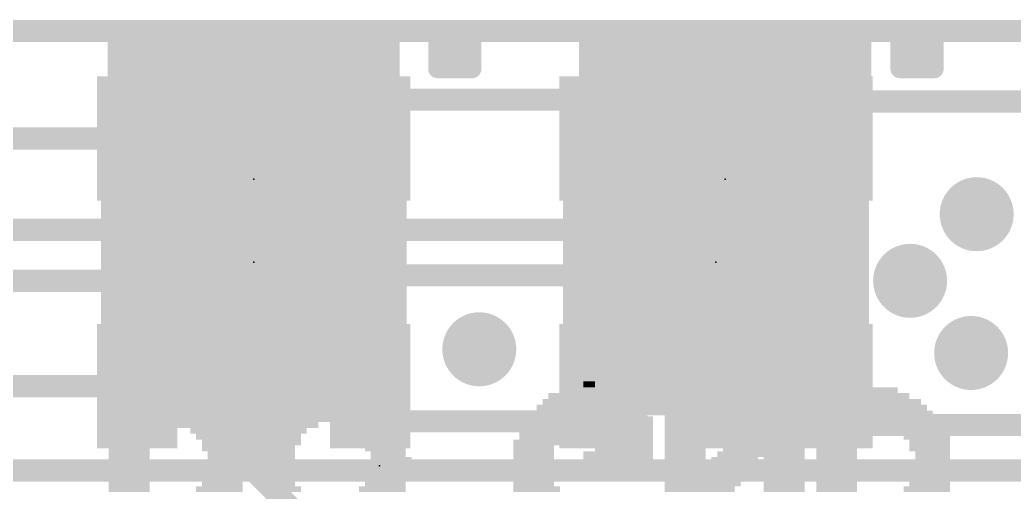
# Model space of a CAD drawing. Extents: x 0 to 108, y -62 to 34.
# Drawn here: x 20.3 to 27.13, y 22.24 to 25.48 of the extents above; entities that cross this region are included whole.
import ezdxf

# ---------------------------------------------------------------- set-up
doc = ezdxf.new("R2010")
doc.units = 0
for name, color, linetype in [('1', 12, 'CONTINUOUS'), ('15', 12, 'CONTINUOUS'), ('16', 132, 'CONTINUOUS'), ('18', 110, 'CONTINUOUS'), ('2', 132, 'CONTINUOUS'), ('20', 53, 'CONTINUOUS'), ('21', 253, 'CONTINUOUS'), ('22', 253, 'CONTINUOUS'), ('23', 53, 'CONTINUOUS'), ('24', 53, 'CONTINUOUS'), ('29', 253, 'CONTINUOUS'), ('39', 12, 'CONTINUOUS'), ('51', 253, 'CONTINUOUS')]:
    doc.layers.add(name, color=color, linetype=linetype)

# ---------------------------------------------------------------- blocks, each defined once
blk = doc.blocks.new('RECT')
blk.add_solid([(-0.5, -0.5), (0.5, -0.5), (-0.5, 0.5), (0.5, 0.5)])
blk = doc.blocks.new('PIE')
at = {"const_width": 0.5}
blk.add_lwpolyline([(0, -0.25, 1), (0, 0.25, 1), (0, -0.25)], format="xyb", dxfattribs=at)
blk = doc.blocks.new('ROUNDV')
at = {"const_width": 0.5}
blk.add_lwpolyline([(0, -0.25, 1), (0, 0.25, 1), (0, -0.25)], format="xyb", dxfattribs=at)

msp = doc.modelspace()

# ---------------------------------------------------------------- linework, layer by layer
at = {"layer": '1', "const_width": 0.1524}
for points in [[(22.7075, 24.8276), (22.8091, 24.9292)], [(22.8091, 24.9292), (24.1809, 24.9292)], [(24.1809, 24.9292), (24.2825, 24.8276)], [(25.9841, 24.9165), (25.8825, 24.8149)], [(27.4067, 24.9165), (25.9841, 24.9165)], [(22.7075, 24.6625), (22.7075, 24.8276)], [(24.2825, 24.8276), (24.2825, 24.6625)], [(25.8825, 24.8149), (25.8825, 24.6625)], [(21.1075, 24.6625), (19.5325, 24.6625)], [(21.9075, 24.13), (21.9075, 24.6625)], [(25.0825, 24.6625), (25.0825, 24.1618)], [(21.9075, 24.0348), (21.9075, 24.13)], [(25.0825, 24.1618), (24.9555, 24.0348)], [(21.9075, 24.0348), (18.7325, 24.0348)], [(24.9555, 24.0348), (21.9075, 24.0348)], [(21.9075, 23.7236), (24.8539, 23.7236)], [(21.9075, 23.6855), (21.9075, 23.7236)], [(24.8539, 23.7236), (25.0825, 23.495)], [(18.7325, 23.6855), (21.9075, 23.6855)], [(21.9075, 22.9625), (21.9075, 23.6855)], [(25.0825, 23.495), (25.0825, 22.9625)], [(19.5325, 22.9625), (21.1075, 22.9625)], [(22.7075, 22.7339), (22.7075, 22.9625)], [(24.2825, 22.9625), (24.2825, 22.8355)], [(25.8825, 22.9625), (25.8825, 22.7339)], [(24.2825, 22.8355), (24.1682, 22.7212)], [(22.7202, 22.7212), (22.7075, 22.7339)], [(25.8825, 22.7339), (25.9206, 22.6958)], [(24.1682, 22.7212), (22.7202, 22.7212)], [(25.9206, 22.6958), (27.4575, 22.6958)], [(8.5725, 22.3838), (32.2263, 22.3838)]]:
    msp.add_lwpolyline(points, dxfattribs=at)
at = {"layer": '1', "const_width": 0.0762}
for points in [[(22.8091, 24.9673, 1), (22.8091, 24.8911)], [(22.836, 24.9023, 1), (22.7822, 24.9561)], [(24.2078, 24.9561, 1), (24.154, 24.9023)], [(24.1809, 24.8911, 1), (24.1809, 24.9673)], [(25.9841, 24.9546, 1), (25.9841, 24.8784)], [(26.011, 24.8896, 1), (25.9572, 24.9434)], [(22.7456, 24.8276, 1), (22.6694, 24.8276)], [(22.6806, 24.8545, 1), (22.7344, 24.8007)], [(24.3206, 24.8276, 1), (24.2444, 24.8276)], [(24.2556, 24.8007, 1), (24.3094, 24.8545)], [(25.9206, 24.8149, 1), (25.8444, 24.8149)], [(25.8556, 24.8418, 1), (25.9094, 24.788)], [(21.1075, 24.6244, 1), (21.1075, 24.7006)], [(21.9456, 24.6625, 1), (21.8694, 24.6625)], [(25.1206, 24.6625, 1), (25.0444, 24.6625)], [(22.6694, 24.6625, 1), (22.7456, 24.6625)], [(24.2444, 24.6625, 1), (24.3206, 24.6625)], [(25.8444, 24.6625, 1), (25.9206, 24.6625)], [(21.9456, 24.13, 1), (21.8694, 24.13)], [(25.0444, 24.1618, 1), (25.1206, 24.1618)], [(25.1094, 24.1348, 1), (25.0556, 24.1887)], [(21.8694, 24.13, 1), (21.9456, 24.13)], [(21.9075, 24.0729, 1), (21.9075, 23.9967)], [(21.9075, 23.9967, 1), (21.9075, 24.0729)], [(24.9555, 23.9967, 1), (24.9555, 24.0729)], [(21.8694, 24.0348, 1), (21.9456, 24.0348)], [(24.9286, 24.0617, 1), (24.9824, 24.0078)], [(21.9075, 23.7617, 1), (21.9075, 23.6855)], [(21.9456, 23.7236, 1), (21.8694, 23.7236)], [(24.8808, 23.7505, 1), (24.827, 23.6967)], [(24.8539, 23.6855, 1), (24.8539, 23.7617)], [(21.9456, 23.6855, 1), (21.8694, 23.6855)], [(21.8694, 23.6855, 1), (21.9456, 23.6855)], [(21.9075, 23.6474, 1), (21.9075, 23.7236)], [(25.1206, 23.495, 1), (25.0444, 23.495)], [(25.0556, 23.4681, 1), (25.1094, 23.5219)], [(21.1075, 22.9244, 1), (21.1075, 23.0006)], [(22.7456, 22.9625, 1), (22.6694, 22.9625)], [(24.3206, 22.9625, 1), (24.2444, 22.9625)], [(25.9206, 22.9625, 1), (25.8444, 22.9625)], [(21.8694, 22.9625, 1), (21.9456, 22.9625)], [(25.0444, 22.9625, 1), (25.1206, 22.9625)], [(24.3094, 22.8086, 1), (24.2556, 22.8624)], [(22.7344, 22.7608, 1), (22.6806, 22.707)], [(24.2444, 22.8355, 1), (24.3206, 22.8355)], [(25.9094, 22.7608, 1), (25.8556, 22.707)], [(22.6694, 22.7339, 1), (22.7456, 22.7339)], [(22.7202, 22.7593, 1), (22.7202, 22.6831)], [(22.6933, 22.6943, 1), (22.7471, 22.7481)], [(24.1413, 22.7481, 1), (24.1951, 22.6943)], [(24.1682, 22.6831, 1), (24.1682, 22.7593)], [(25.8444, 22.7339, 1), (25.9206, 22.7339)], [(25.9206, 22.7339, 1), (25.9206, 22.6577)], [(25.8937, 22.6689, 1), (25.9475, 22.7227)]]:
    msp.add_lwpolyline(points, format="xyb", dxfattribs=at)
at = {"layer": '15', "const_width": 0.1524}
msp.add_lwpolyline([(0, 25.4), (40.64, 25.4)], dxfattribs=at)
at = {"layer": '16', "const_width": 0.1524}
for points in [[(0, 25.4), (40.64, 25.4)], [(21.9075, 24.892), (21.9075, 24.384)], [(25.146, 24.384), (25.146, 24.892)], [(25.146, 24.892), (25.146, 24.2253)], [(21.9075, 24.384), (21.9075, 22.3838)], [(25.146, 24.2253), (25.0825, 24.1618)], [(21.9075, 22.3838), (25.3206, 18.9706)]]:
    msp.add_lwpolyline(points, dxfattribs=at)
at = {"layer": '16', "const_width": 0.0762}
for points in [[(21.9456, 24.892, 1), (21.8694, 24.892)], [(25.1841, 24.892, 1), (25.1079, 24.892)], [(25.1841, 24.892, 1), (25.1079, 24.892)], [(21.9456, 24.384, 1), (21.8694, 24.384)], [(21.8694, 24.384, 1), (21.9456, 24.384)], [(25.1079, 24.384, 1), (25.1841, 24.384)], [(25.1079, 24.2253, 1), (25.1841, 24.2253)], [(25.1729, 24.1983, 1), (25.1191, 24.2522)], [(25.0556, 24.1887, 1), (25.1094, 24.1348)], [(21.9344, 22.4107, 1), (21.8806, 22.3568)], [(21.8694, 22.3838, 1), (21.9456, 22.3838)]]:
    msp.add_lwpolyline(points, format="xyb", dxfattribs=at)
at = {"layer": '2', "const_width": 0.1524}
msp.add_lwpolyline([(0, 25.4), (40.64, 25.4)], dxfattribs=at)
at = {"layer": '20', "const_width": 0.1524}
msp.add_lwpolyline([(36.83, 25.4), (3.81, 25.4)], dxfattribs=at)
at = {"layer": '21', "const_width": 0.127}
for points in [[(23.1695, 25.2395), (23.1695, 25.3395)], [(23.1695, 25.3395), (23.4075, 25.3395)], [(23.4075, 25.3395), (23.4075, 25.1395)], [(26.3445, 25.2395), (26.3445, 25.3395)], [(26.3445, 25.3395), (26.5825, 25.3395)], [(26.5825, 25.3395), (26.5825, 25.1395)], [(23.3075, 25.2395), (23.1695, 25.2395)], [(23.1695, 25.1395), (23.1695, 25.2395)], [(26.4825, 25.2395), (26.3445, 25.2395)], [(26.3445, 25.1395), (26.3445, 25.2395)], [(23.4075, 25.1395), (23.1695, 25.1395)], [(26.5825, 25.1395), (26.3445, 25.1395)]]:
    msp.add_lwpolyline(points, dxfattribs=at)
at = {"layer": '21', "const_width": 0.0635}
for points in [[(23.2013, 25.3395, 1), (23.1378, 25.3395)], [(23.1695, 25.3712, 1), (23.1695, 25.3078)], [(23.4393, 25.3395, 1), (23.3758, 25.3395)], [(23.4075, 25.3078, 1), (23.4075, 25.3712)], [(26.3762, 25.3395, 1), (26.3128, 25.3395)], [(26.3445, 25.3712, 1), (26.3445, 25.3078)], [(26.6142, 25.3395, 1), (26.5508, 25.3395)], [(26.5825, 25.3078, 1), (26.5825, 25.3712)], [(23.2013, 25.2395, 1), (23.1378, 25.2395)], [(23.1695, 25.2712, 1), (23.1695, 25.2078)], [(23.1378, 25.2395, 1), (23.2013, 25.2395)], [(23.3075, 25.2078, 1), (23.3075, 25.2712)], [(26.3445, 25.2712, 1), (26.3445, 25.2078)], [(26.3762, 25.2395, 1), (26.3128, 25.2395)], [(26.3128, 25.2395, 1), (26.3762, 25.2395)], [(26.4825, 25.2078, 1), (26.4825, 25.2712)], [(23.1695, 25.1713, 1), (23.1695, 25.1078)], [(23.4075, 25.1078, 1), (23.4075, 25.1713)], [(26.3445, 25.1713, 1), (26.3445, 25.1078)], [(26.5825, 25.1078, 1), (26.5825, 25.1713)], [(23.1378, 25.1395, 1), (23.2013, 25.1395)], [(23.3758, 25.1395, 1), (23.4393, 25.1395)], [(26.3128, 25.1395, 1), (26.3762, 25.1395)], [(26.5508, 25.1395, 1), (26.6142, 25.1395)]]:
    msp.add_lwpolyline(points, format="xyb", dxfattribs=at)
at = {"layer": '23'}
for p in [(21.9075, 23.8125), (25.0825, 23.8125)]:
    msp.add_point(p, dxfattribs=at)
at = {"layer": '24'}
for p in [(21.9075, 24.384), (25.146, 24.384), (22.7711, 22.4155)]:
    msp.add_point(p, dxfattribs=at)
at = {"layer": '51', "const_width": 0.1}
for points in [[(20.9075, 22.8125), (20.9075, 24.8125)], [(20.9075, 24.8125), (22.9075, 24.8125)], [(22.9075, 24.8125), (22.9075, 22.8125)], [(24.0825, 22.8125), (24.0825, 24.8125)], [(24.0825, 24.8125), (26.0825, 24.8125)], [(26.0825, 24.8125), (26.0825, 22.8125)], [(21.2575, 24.7625), (20.9575, 24.7625)], [(20.9575, 24.7625), (20.9575, 24.2625)], [(21.2575, 24.2625), (21.2575, 24.7625)], [(22.0575, 24.7625), (21.7575, 24.7625)], [(21.7575, 24.7625), (21.7575, 24.2625)], [(22.0575, 24.2625), (22.0575, 24.7625)], [(22.8575, 24.7625), (22.5575, 24.7625)], [(22.5575, 24.7625), (22.5575, 24.2625)], [(22.8575, 24.2625), (22.8575, 24.7625)], [(24.4325, 24.7625), (24.1325, 24.7625)], [(24.1325, 24.7625), (24.1325, 24.2625)], [(24.4325, 24.2625), (24.4325, 24.7625)], [(25.2325, 24.7625), (24.9325, 24.7625)], [(24.9325, 24.7625), (24.9325, 24.2625)], [(25.2325, 24.2625), (25.2325, 24.7625)], [(26.0325, 24.7625), (25.7325, 24.7625)], [(25.7325, 24.7625), (25.7325, 24.2625)], [(26.0325, 24.2625), (26.0325, 24.7625)], [(20.9575, 24.2625), (21.2575, 24.2625)], [(21.7575, 24.2625), (22.0575, 24.2625)], [(22.5575, 24.2625), (22.8575, 24.2625)], [(24.1325, 24.2625), (24.4325, 24.2625)], [(24.9325, 24.2625), (25.2325, 24.2625)], [(25.7325, 24.2625), (26.0325, 24.2625)], [(20.9575, 22.8625), (20.9575, 23.3625)], [(20.9575, 23.3625), (21.2575, 23.3625)], [(21.2575, 23.3625), (21.2575, 22.8625)], [(21.7575, 22.8625), (21.7575, 23.3625)], [(21.7575, 23.3625), (22.0575, 23.3625)], [(22.0575, 23.3625), (22.0575, 22.8625)], [(22.5575, 23.3625), (22.5575, 22.8625)], [(22.8575, 23.3625), (22.5575, 23.3625)], [(22.8575, 22.8625), (22.8575, 23.3625)], [(24.1325, 22.8625), (24.1325, 23.3625)], [(24.1325, 23.3625), (24.4325, 23.3625)], [(24.4325, 23.3625), (24.4325, 22.8625)], [(24.9325, 22.8625), (24.9325, 23.3625)], [(24.9325, 23.3625), (25.2325, 23.3625)], [(25.2325, 23.3625), (25.2325, 22.8625)], [(25.7325, 23.3625), (25.7325, 22.8625)], [(26.0325, 23.3625), (25.7325, 23.3625)], [(26.0325, 22.8625), (26.0325, 23.3625)], [(21.2575, 22.8625), (20.9575, 22.8625)], [(22.0575, 22.8625), (21.7575, 22.8625)], [(22.5575, 22.8625), (22.8575, 22.8625)], [(24.4325, 22.8625), (24.1325, 22.8625)], [(25.2325, 22.8625), (24.9325, 22.8625)], [(25.7325, 22.8625), (26.0325, 22.8625)], [(22.9075, 22.8125), (20.9075, 22.8125)], [(26.0825, 22.8125), (24.0825, 22.8125)]]:
    msp.add_lwpolyline(points, dxfattribs=at)
at = {"layer": '51', "const_width": 0.05}
for points in [[(20.9325, 24.8125, 1), (20.8825, 24.8125)], [(20.9075, 24.8375, 1), (20.9075, 24.7875)], [(22.9325, 24.8125, 1), (22.8825, 24.8125)], [(22.9075, 24.7875, 1), (22.9075, 24.8375)], [(24.1075, 24.8125, 1), (24.0575, 24.8125)], [(24.0825, 24.8375, 1), (24.0825, 24.7875)], [(26.1075, 24.8125, 1), (26.0575, 24.8125)], [(26.0825, 24.7875, 1), (26.0825, 24.8375)], [(20.9575, 24.7875, 1), (20.9575, 24.7375)], [(20.9825, 24.7625, 1), (20.9325, 24.7625)], [(21.2825, 24.7625, 1), (21.2325, 24.7625)], [(21.2575, 24.7375, 1), (21.2575, 24.7875)], [(21.7575, 24.7875, 1), (21.7575, 24.7375)], [(21.7825, 24.7625, 1), (21.7325, 24.7625)], [(22.0825, 24.7625, 1), (22.0325, 24.7625)], [(22.0575, 24.7375, 1), (22.0575, 24.7875)], [(22.5575, 24.7875, 1), (22.5575, 24.7375)], [(22.5825, 24.7625, 1), (22.5325, 24.7625)], [(22.8825, 24.7625, 1), (22.8325, 24.7625)], [(22.8575, 24.7375, 1), (22.8575, 24.7875)], [(24.1325, 24.7875, 1), (24.1325, 24.7375)], [(24.1575, 24.7625, 1), (24.1075, 24.7625)], [(24.4575, 24.7625, 1), (24.4075, 24.7625)], [(24.4325, 24.7375, 1), (24.4325, 24.7875)], [(24.9325, 24.7875, 1), (24.9325, 24.7375)], [(24.9575, 24.7625, 1), (24.9075, 24.7625)], [(25.2575, 24.7625, 1), (25.2075, 24.7625)], [(25.2325, 24.7375, 1), (25.2325, 24.7875)], [(25.7325, 24.7875, 1), (25.7325, 24.7375)], [(25.7575, 24.7625, 1), (25.7075, 24.7625)], [(26.0575, 24.7625, 1), (26.0075, 24.7625)], [(26.0325, 24.7375, 1), (26.0325, 24.7875)], [(20.9575, 24.2875, 1), (20.9575, 24.2375)], [(21.2575, 24.2375, 1), (21.2575, 24.2875)], [(21.7575, 24.2875, 1), (21.7575, 24.2375)], [(22.0575, 24.2375, 1), (22.0575, 24.2875)], [(22.5575, 24.2875, 1), (22.5575, 24.2375)], [(22.8575, 24.2375, 1), (22.8575, 24.2875)], [(24.1325, 24.2875, 1), (24.1325, 24.2375)], [(24.4325, 24.2375, 1), (24.4325, 24.2875)], [(24.9325, 24.2875, 1), (24.9325, 24.2375)], [(25.2325, 24.2375, 1), (25.2325, 24.2875)], [(25.7325, 24.2875, 1), (25.7325, 24.2375)], [(26.0325, 24.2375, 1), (26.0325, 24.2875)], [(20.9325, 24.2625, 1), (20.9825, 24.2625)], [(21.2325, 24.2625, 1), (21.2825, 24.2625)], [(21.7325, 24.2625, 1), (21.7825, 24.2625)], [(22.0325, 24.2625, 1), (22.0825, 24.2625)], [(22.5325, 24.2625, 1), (22.5825, 24.2625)], [(22.8325, 24.2625, 1), (22.8825, 24.2625)], [(24.1075, 24.2625, 1), (24.1575, 24.2625)], [(24.4075, 24.2625, 1), (24.4575, 24.2625)], [(24.9075, 24.2625, 1), (24.9575, 24.2625)], [(25.2075, 24.2625, 1), (25.2575, 24.2625)], [(25.7075, 24.2625, 1), (25.7575, 24.2625)], [(26.0075, 24.2625, 1), (26.0575, 24.2625)], [(20.9825, 23.3625, 1), (20.9325, 23.3625)], [(20.9575, 23.3875, 1), (20.9575, 23.3375)], [(21.2825, 23.3625, 1), (21.2325, 23.3625)], [(21.2575, 23.3375, 1), (21.2575, 23.3875)], [(21.7825, 23.3625, 1), (21.7325, 23.3625)], [(21.7575, 23.3875, 1), (21.7575, 23.3375)], [(22.0825, 23.3625, 1), (22.0325, 23.3625)], [(22.0575, 23.3375, 1), (22.0575, 23.3875)], [(22.5825, 23.3625, 1), (22.5325, 23.3625)], [(22.5575, 23.3875, 1), (22.5575, 23.3375)], [(22.8825, 23.3625, 1), (22.8325, 23.3625)], [(22.8575, 23.3375, 1), (22.8575, 23.3875)], [(24.1575, 23.3625, 1), (24.1075, 23.3625)], [(24.1325, 23.3875, 1), (24.1325, 23.3375)], [(24.4575, 23.3625, 1), (24.4075, 23.3625)], [(24.4325, 23.3375, 1), (24.4325, 23.3875)], [(24.9575, 23.3625, 1), (24.9075, 23.3625)], [(24.9325, 23.3875, 1), (24.9325, 23.3375)], [(25.2575, 23.3625, 1), (25.2075, 23.3625)], [(25.2325, 23.3375, 1), (25.2325, 23.3875)], [(25.7575, 23.3625, 1), (25.7075, 23.3625)], [(25.7325, 23.3875, 1), (25.7325, 23.3375)], [(26.0575, 23.3625, 1), (26.0075, 23.3625)], [(26.0325, 23.3375, 1), (26.0325, 23.3875)], [(20.9575, 22.8875, 1), (20.9575, 22.8375)], [(20.9325, 22.8625, 1), (20.9825, 22.8625)], [(21.2325, 22.8625, 1), (21.2825, 22.8625)], [(21.2575, 22.8375, 1), (21.2575, 22.8875)], [(21.7575, 22.8875, 1), (21.7575, 22.8375)], [(21.7325, 22.8625, 1), (21.7825, 22.8625)], [(22.0325, 22.8625, 1), (22.0825, 22.8625)], [(22.0575, 22.8375, 1), (22.0575, 22.8875)], [(22.5575, 22.8875, 1), (22.5575, 22.8375)], [(22.5325, 22.8625, 1), (22.5825, 22.8625)], [(22.8325, 22.8625, 1), (22.8825, 22.8625)], [(22.8575, 22.8375, 1), (22.8575, 22.8875)], [(24.1325, 22.8875, 1), (24.1325, 22.8375)], [(24.1075, 22.8625, 1), (24.1575, 22.8625)], [(24.4075, 22.8625, 1), (24.4575, 22.8625)], [(24.4325, 22.8375, 1), (24.4325, 22.8875)], [(24.9325, 22.8875, 1), (24.9325, 22.8375)], [(24.9075, 22.8625, 1), (24.9575, 22.8625)], [(25.2075, 22.8625, 1), (25.2575, 22.8625)], [(25.2325, 22.8375, 1), (25.2325, 22.8875)], [(25.7325, 22.8875, 1), (25.7325, 22.8375)], [(25.7075, 22.8625, 1), (25.7575, 22.8625)], [(26.0075, 22.8625, 1), (26.0575, 22.8625)], [(26.0325, 22.8375, 1), (26.0325, 22.8875)], [(20.9075, 22.8375, 1), (20.9075, 22.7875)], [(20.8825, 22.8125, 1), (20.9325, 22.8125)], [(22.8825, 22.8125, 1), (22.9325, 22.8125)], [(22.9075, 22.7875, 1), (22.9075, 22.8375)], [(24.0825, 22.8375, 1), (24.0825, 22.7875)], [(24.0575, 22.8125, 1), (24.1075, 22.8125)], [(26.0575, 22.8125, 1), (26.1075, 22.8125)], [(26.0825, 22.7875, 1), (26.0825, 22.8375)]]:
    msp.add_lwpolyline(points, format="xyb", dxfattribs=at)

# ---------------------------------------------------------------- block references
at = {"layer": '1', "xscale": 0.7, "yscale": 0.4, "rotation": 90}
for p in [(21.1075, 24.6625), (21.9075, 24.6625), (22.7075, 24.6625), (24.2825, 24.6625), (25.0825, 24.6625), (25.8825, 24.6625), (21.1075, 22.9625), (21.9075, 22.9625), (22.7075, 22.9625), (24.2825, 22.9625), (25.0825, 22.9625), (25.8825, 22.9625)]:
    msp.add_blockref('RECT', p, dxfattribs=at)
at = {"layer": '16'}
for name, p, xscale, yscale in [('RECT', (21.9075, 24.892), 2.0066, 1.016), ('PIE', (21.9075, 24.384), 2, 2), ('RECT', (25.146, 24.892), 2.0066, 1.016), ('PIE', (25.146, 24.384), 2, 2)]:
    msp.add_blockref(name, p, dxfattribs=dict(at, xscale=xscale, yscale=yscale))
at = {"layer": '18', "xscale": 0.508, "yscale": 0.508}
for p in [(25.0825, 24.1618), (25.0825, 24.1618), (26.8732, 24.1427), (26.8732, 24.1427), (25.7556, 23.8125), (25.7556, 23.8125), (26.416, 23.6855), (26.416, 23.6855), (23.4569, 23.2156), (23.4569, 23.2156), (26.8351, 23.1902), (26.8351, 23.1902)]:
    msp.add_blockref('ROUNDV', p, dxfattribs=at)
at = {"layer": '22', "yscale": 0.04}
for p, xscale in [((21.2117, 22.9355), 0.52), ((22.4517, 22.9355), 0.44), ((22.4517, 22.9755), 0.12), ((24.2311, 22.9355), 0.44), ((24.2111, 22.9755), 0.08), ((24.8711, 22.9355), 0.2), ((25.5511, 22.9355), 0.2), ((26.0711, 22.9355), 0.52), ((21.2517, 22.8955), 0.68), ((22.4317, 22.8955), 0.56), ((24.2311, 22.8955), 0.6), ((24.8711, 22.8955), 0.28), ((25.5311, 22.8955), 0.24), ((26.0911, 22.8955), 0.64), ((21.2717, 22.8555), 0.72), ((21.2917, 22.8155), 0.76), ((22.4517, 22.8155), 0.76), ((22.4517, 22.8555), 0.68), ((24.2311, 22.8155), 0.76), ((24.2311, 22.8555), 0.68), ((24.8711, 22.8555), 0.28), ((24.8711, 22.8155), 0.28), ((25.5111, 22.8155), 0.36), ((25.5311, 22.8555), 0.32), ((26.1311, 22.8555), 0.72), ((26.1511, 22.8155), 0.76), ((21.3117, 22.7755), 0.8), ((21.3317, 22.7355), 0.84), ((22.4317, 22.7355), 0.88), ((22.4517, 22.7755), 0.84), ((24.2111, 22.7355), 0.88), ((24.2111, 22.7755), 0.8), ((24.8711, 22.7755), 0.28), ((24.8711, 22.7355), 0.28), ((25.4911, 22.7755), 0.4), ((25.4911, 22.7355), 0.4), ((26.1711, 22.7755), 0.8), ((26.1911, 22.7355), 0.84), ((21.3517, 22.6955), 0.88), ((21.0517, 22.6555), 0.28), ((21.6317, 22.6555), 0.32), ((22.1117, 22.6555), 0.32), ((22.1717, 22.6955), 0.36), ((22.7117, 22.6955), 0.4), ((22.7517, 22.6555), 0.32), ((23.8911, 22.6555), 0.32), ((23.9511, 22.6955), 0.36), ((24.4911, 22.6955), 0.32), ((24.5111, 22.6555), 0.28), ((24.8711, 22.6955), 0.28), ((24.8711, 22.6555), 0.28), ((25.4511, 22.6555), 0.48), ((25.4711, 22.6955), 0.44), ((26.2111, 22.6955), 0.88), ((25.9111, 22.6555), 0.28), ((26.4911, 22.6555), 0.32), ((21.0517, 22.6155), 0.28), ((21.6717, 22.6155), 0.32), ((22.0917, 22.6155), 0.28), ((22.7917, 22.6155), 0.32), ((23.8711, 22.6155), 0.28), ((24.5111, 22.6155), 0.28), ((24.8711, 22.6155), 0.28), ((25.4311, 22.6155), 0.52), ((25.9111, 22.6155), 0.28), ((26.5311, 22.6155), 0.32), ((21.0517, 22.5755), 0.28), ((21.0517, 22.5355), 0.28), ((21.6917, 22.5755), 0.28), ((21.6917, 22.5355), 0.28), ((22.0717, 22.5755), 0.32), ((22.0517, 22.5355), 0.28), ((22.8117, 22.5755), 0.28), ((22.8117, 22.5355), 0.28), ((23.8511, 22.5755), 0.32), ((23.8311, 22.5355), 0.28), ((24.4511, 22.5355), 0.4), ((24.5111, 22.5755), 0.28), ((24.8711, 22.5755), 0.28), ((24.8711, 22.5355), 0.28), ((25.4111, 22.5355), 0.56), ((25.4311, 22.5755), 0.52), ((25.9111, 22.5755), 0.28), ((25.9111, 22.5355), 0.28), ((26.5511, 22.5755), 0.28), ((26.5511, 22.5355), 0.28), ((21.0517, 22.4955), 0.28), ((21.0517, 22.4555), 0.28), ((21.7317, 22.4955), 0.28), ((21.7317, 22.4555), 0.28), ((22.0517, 22.4955), 0.28), ((22.0517, 22.4555), 0.28), ((22.8317, 22.4955), 0.24), ((22.8517, 22.4555), 0.28), ((23.8311, 22.4955), 0.28), ((23.8311, 22.4555), 0.28), ((24.4111, 22.4955), 0.48), ((24.4111, 22.4555), 0.48), ((24.8711, 22.4955), 0.28), ((24.8711, 22.4555), 0.28), ((25.2111, 22.4555), 0.32), ((25.3911, 22.4955), 0.6), ((25.5511, 22.4555), 0.28), ((25.9111, 22.4955), 0.28), ((25.9111, 22.4555), 0.28), ((26.5711, 22.4955), 0.24), ((26.5711, 22.4555), 0.24), ((21.0517, 22.4155), 0.28), ((21.7317, 22.4155), 0.28), ((22.0517, 22.4155), 0.28), ((22.8517, 22.4155), 0.28), ((23.8311, 22.4155), 0.28), ((24.3711, 22.4155), 0.48), ((24.8711, 22.4155), 0.28), ((25.1911, 22.4155), 0.28), ((25.5511, 22.4155), 0.28), ((25.9111, 22.4155), 0.28), ((26.5911, 22.4155), 0.28), ((21.0517, 22.3755), 0.28), ((21.0517, 22.3355), 0.28), ((21.7317, 22.3755), 0.28), ((21.7117, 22.3355), 0.24), ((22.0517, 22.3755), 0.28), ((22.0517, 22.3355), 0.28), ((22.8117, 22.3355), 0.28), ((22.8517, 22.3755), 0.28), ((23.8311, 22.3755), 0.28), ((23.8311, 22.3355), 0.28), ((24.3911, 22.3755), 0.44), ((24.3911, 22.3355), 0.44), ((25.0311, 22.3755), 0.6), ((25.0111, 22.3355), 0.56), ((25.5511, 22.3755), 0.28), ((25.5511, 22.3355), 0.28), ((25.9111, 22.3755), 0.28), ((25.9111, 22.3355), 0.28), ((26.5511, 22.3355), 0.28), ((26.5711, 22.3755), 0.24), ((21.0517, 22.2955), 0.28), ((21.0517, 22.2555), 0.28), ((21.6717, 22.2555), 0.32), ((21.6917, 22.2955), 0.28), ((22.0517, 22.2955), 0.28), ((22.0917, 22.2555), 0.28), ((22.7917, 22.2555), 0.32), ((22.8117, 22.2955), 0.28), ((23.8311, 22.2955), 0.28), ((23.8511, 22.2555), 0.32), ((24.9911, 22.2955), 0.52), ((24.9711, 22.2555), 0.48), ((25.5511, 22.2955), 0.28), ((25.5511, 22.2555), 0.28), ((25.9111, 22.2955), 0.28), ((25.9111, 22.2555), 0.28), ((26.5311, 22.2555), 0.32), ((26.5511, 22.2955), 0.28)]:
    msp.add_blockref('RECT', p, dxfattribs=dict(at, xscale=xscale))
at = {"layer": '29', "xscale": 0.8524, "yscale": 0.5524, "rotation": 90}
for p in [(21.1075, 24.6625), (21.9075, 24.6625), (22.7075, 24.6625), (24.2825, 24.6625), (25.0825, 24.6625), (25.8825, 24.6625), (21.1075, 22.9625), (21.9075, 22.9625), (22.7075, 22.9625), (24.2825, 22.9625), (25.0825, 22.9625), (25.8825, 22.9625)]:
    msp.add_blockref('RECT', p, dxfattribs=at)
at = {"layer": '39', "xscale": 2.032, "yscale": 2.032}
for p in [(21.9075, 23.8125), (25.0825, 23.8125)]:
    msp.add_blockref('RECT', p, dxfattribs=at)
at = {"layer": '51', "xscale": 0.508, "yscale": 0.254}
for p in [(21.9075, 23.6855), (25.0825, 23.6855)]:
    msp.add_blockref('RECT', p, dxfattribs=at)

doc.saveas('drawing.dxf')
